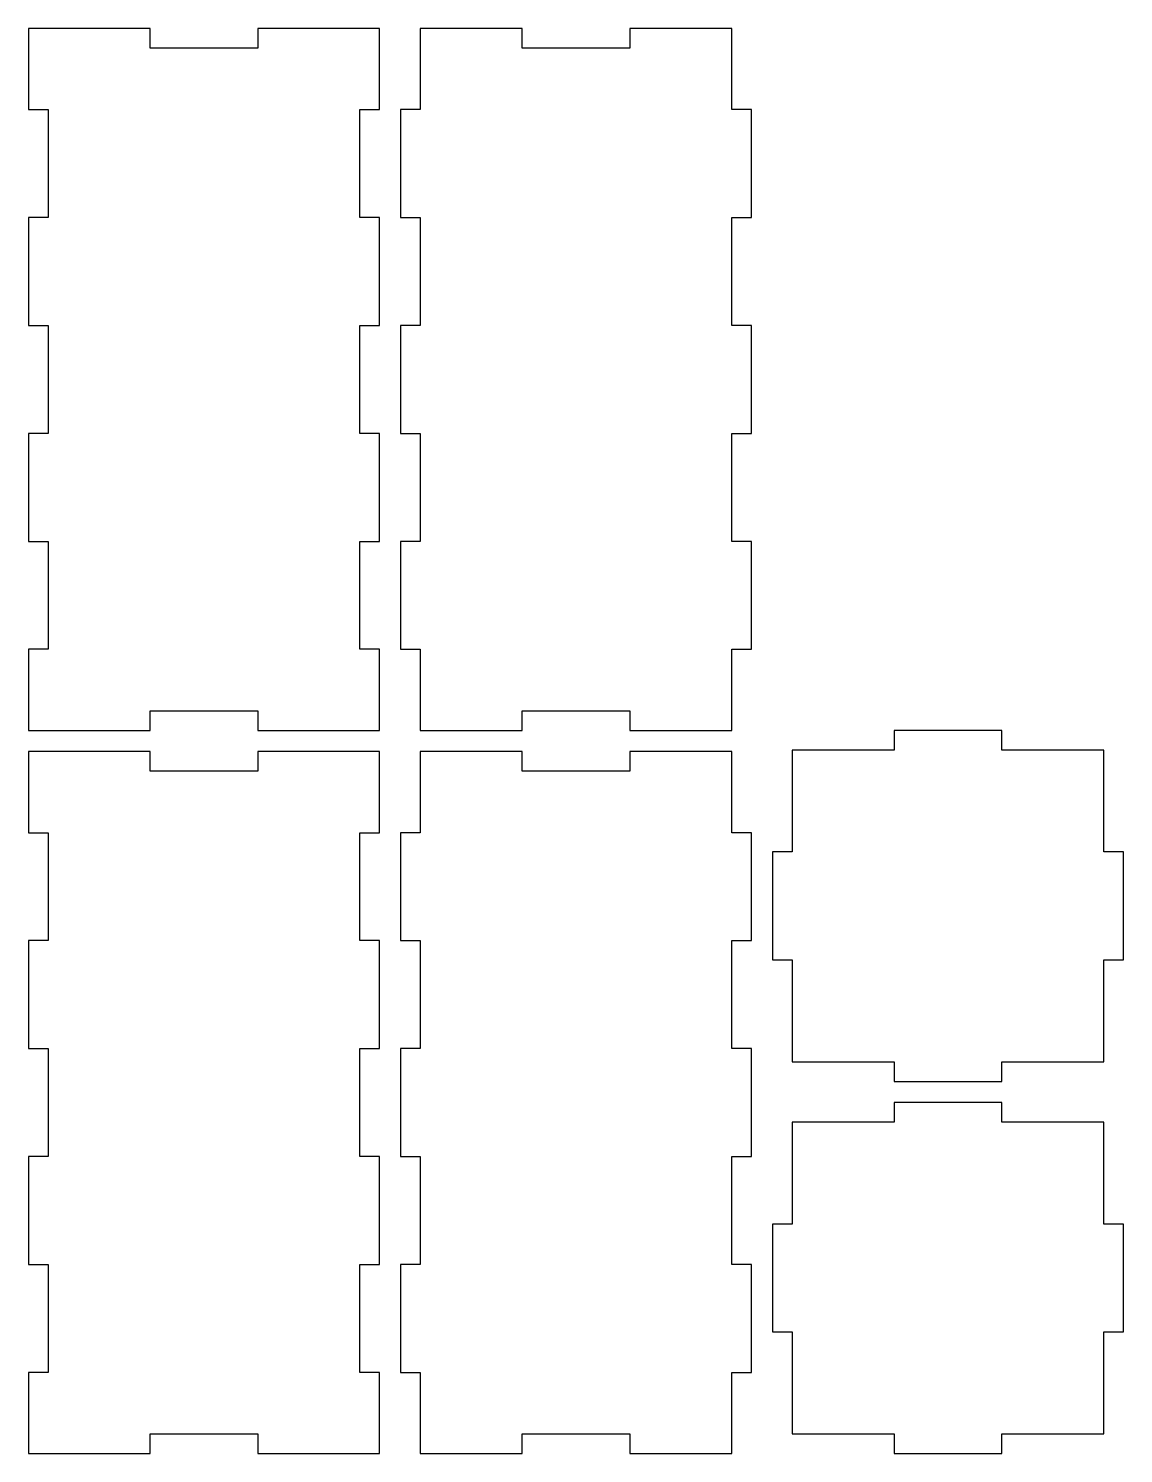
# Model space of a CAD drawing. Header units: millimetres. Extents: x 0 to 156, y 3 to 206.
import ezdxf

# ---------------------------------------------------------------- set-up
doc = ezdxf.new("R2010")
doc.units = ezdxf.units.MM

msp = doc.modelspace()

# ---------------------------------------------------------------- linework, layer by layer
at = {"layer": 'back_outsideCutPath'}
for p, q in [((0, 206), (0, 194.4375)), ((1.9375, 206), (0, 206)), ((17.3125, 206), (1.9375, 206)), ((17.3125, 203.2), (17.3125, 206)), ((50, 206), (32.6875, 206)), ((32.6875, 206), (32.6875, 203.2)), ((50, 194.4375), (50, 206)), ((32.6875, 203.2), (17.3125, 203.2)), ((0, 194.4375), (2.8, 194.4375)), ((2.8, 194.4375), (2.8, 179.0625)), ((47.2, 179.0625), (47.2, 194.4375)), ((47.2, 194.4375), (50, 194.4375)), ((2.8, 179.0625), (0, 179.0625)), ((0, 179.0625), (0, 163.6875)), ((50, 179.0625), (47.2, 179.0625)), ((50, 163.6875), (50, 179.0625)), ((0, 163.6875), (2.8, 163.6875)), ((2.8, 163.6875), (2.8, 148.3125)), ((47.2, 148.3125), (47.2, 163.6875)), ((47.2, 163.6875), (50, 163.6875)), ((2.8, 148.3125), (0, 148.3125)), ((0, 148.3125), (0, 132.9375)), ((50, 148.3125), (47.2, 148.3125)), ((50, 132.9375), (50, 148.3125)), ((0, 132.9375), (2.8, 132.9375)), ((2.8, 132.9375), (2.8, 117.5625)), ((47.2, 117.5625), (47.2, 132.9375)), ((47.2, 132.9375), (50, 132.9375)), ((2.8, 117.5625), (0, 117.5625)), ((0, 117.5625), (0, 106)), ((50, 117.5625), (47.2, 117.5625)), ((50, 106), (50, 117.5625)), ((17.3125, 106), (17.3125, 108.8)), ((17.3125, 108.8), (32.6875, 108.8)), ((32.6875, 108.8), (32.6875, 106)), ((0, 106), (17.3125, 106)), ((32.6875, 106), (48.0625, 106)), ((48.0625, 106), (50, 106))]:
    msp.add_line(p, q, dxfattribs=at)
at = {"layer": 'bottom_outsideCutPath'}
for p, q in [((138.6875, 106), (123.3125, 106)), ((123.3125, 106), (123.3125, 103.2)), ((138.6875, 103.2), (138.6875, 106)), ((108.8, 103.2), (108.8, 88.6875)), ((123.3125, 103.2), (108.8, 103.2)), ((153.2, 103.2), (138.6875, 103.2)), ((153.2, 88.6875), (153.2, 103.2)), ((108.8, 88.6875), (106, 88.6875)), ((106, 88.6875), (106, 73.3125)), ((156, 88.6875), (153.2, 88.6875)), ((156, 73.3125), (156, 88.6875)), ((106, 73.3125), (108.8, 73.3125)), ((108.8, 73.3125), (108.8, 58.8)), ((153.2, 58.8), (153.2, 73.3125)), ((153.2, 73.3125), (156, 73.3125)), ((108.8, 58.8), (123.3125, 58.8)), ((123.3125, 58.8), (123.3125, 56)), ((138.6875, 56), (138.6875, 58.8)), ((138.6875, 58.8), (153.2, 58.8)), ((123.3125, 56), (138.6875, 56))]:
    msp.add_line(p, q, dxfattribs=at)
at = {"layer": 'front_outsideCutPath'}
for p, q in [((0, 103), (0, 91.4375)), ((1.9375, 103), (0, 103)), ((17.3125, 103), (1.9375, 103)), ((17.3125, 100.2), (17.3125, 103)), ((50, 103), (32.6875, 103)), ((32.6875, 103), (32.6875, 100.2)), ((50, 91.4375), (50, 103)), ((32.6875, 100.2), (17.3125, 100.2)), ((0, 91.4375), (2.8, 91.4375)), ((2.8, 91.4375), (2.8, 76.0625)), ((47.2, 76.0625), (47.2, 91.4375)), ((47.2, 91.4375), (50, 91.4375)), ((2.8, 76.0625), (0, 76.0625)), ((0, 76.0625), (0, 60.6875)), ((50, 76.0625), (47.2, 76.0625)), ((50, 60.6875), (50, 76.0625)), ((0, 60.6875), (2.8, 60.6875)), ((2.8, 60.6875), (2.8, 45.3125)), ((47.2, 45.3125), (47.2, 60.6875)), ((47.2, 60.6875), (50, 60.6875)), ((2.8, 45.3125), (0, 45.3125)), ((0, 45.3125), (0, 29.9375)), ((50, 45.3125), (47.2, 45.3125)), ((50, 29.9375), (50, 45.3125)), ((0, 29.9375), (2.8, 29.9375)), ((2.8, 29.9375), (2.8, 14.5625)), ((47.2, 14.5625), (47.2, 29.9375)), ((47.2, 29.9375), (50, 29.9375)), ((2.8, 14.5625), (0, 14.5625)), ((0, 14.5625), (0, 3)), ((50, 14.5625), (47.2, 14.5625)), ((50, 3), (50, 14.5625)), ((17.3125, 3), (17.3125, 5.8)), ((17.3125, 5.8), (32.6875, 5.8)), ((32.6875, 5.8), (32.6875, 3)), ((0, 3), (17.3125, 3)), ((32.6875, 3), (48.0625, 3)), ((48.0625, 3), (50, 3))]:
    msp.add_line(p, q, dxfattribs=at)
at = {"layer": 'left_outsideCutPath'}
for p, q in [((55.8, 103), (55.8, 91.4375)), ((70.3125, 103), (55.8, 103)), ((70.3125, 100.2), (70.3125, 103)), ((100.2, 103), (85.6875, 103)), ((85.6875, 103), (85.6875, 100.2)), ((100.2, 91.4375), (100.2, 103)), ((85.6875, 100.2), (70.3125, 100.2)), ((55.8, 91.4375), (53, 91.4375)), ((53, 91.4375), (53, 76.0625)), ((103, 91.4375), (100.2, 91.4375)), ((103, 76.0625), (103, 91.4375)), ((53, 76.0625), (55.8, 76.0625)), ((55.8, 76.0625), (55.8, 60.6875)), ((100.2, 60.6875), (100.2, 76.0625)), ((100.2, 76.0625), (103, 76.0625)), ((55.8, 60.6875), (53, 60.6875)), ((53, 60.6875), (53, 45.3125)), ((103, 60.6875), (100.2, 60.6875)), ((103, 45.3125), (103, 60.6875)), ((53, 45.3125), (55.8, 45.3125)), ((55.8, 45.3125), (55.8, 29.9375)), ((100.2, 29.9375), (100.2, 45.3125)), ((100.2, 45.3125), (103, 45.3125)), ((55.8, 29.9375), (53, 29.9375)), ((53, 29.9375), (53, 14.5625)), ((103, 29.9375), (100.2, 29.9375)), ((103, 14.5625), (103, 29.9375)), ((53, 14.5625), (55.8, 14.5625)), ((55.8, 14.5625), (55.8, 3)), ((100.2, 3), (100.2, 14.5625)), ((100.2, 14.5625), (103, 14.5625)), ((70.3125, 3), (70.3125, 5.8)), ((70.3125, 5.8), (85.6875, 5.8)), ((85.6875, 5.8), (85.6875, 3)), ((55.8, 3), (70.3125, 3)), ((85.6875, 3), (100.2, 3))]:
    msp.add_line(p, q, dxfattribs=at)
at = {"layer": 'right_outsideCutPath'}
for p, q in [((55.8, 206), (55.8, 194.4375)), ((70.3125, 206), (55.8, 206)), ((70.3125, 203.2), (70.3125, 206)), ((100.2, 206), (85.6875, 206)), ((85.6875, 206), (85.6875, 203.2)), ((100.2, 194.4375), (100.2, 206)), ((85.6875, 203.2), (70.3125, 203.2)), ((55.8, 194.4375), (53, 194.4375)), ((53, 194.4375), (53, 179.0625)), ((103, 194.4375), (100.2, 194.4375)), ((103, 179.0625), (103, 194.4375)), ((53, 179.0625), (55.8, 179.0625)), ((55.8, 179.0625), (55.8, 163.6875)), ((100.2, 163.6875), (100.2, 179.0625)), ((100.2, 179.0625), (103, 179.0625)), ((55.8, 163.6875), (53, 163.6875)), ((53, 163.6875), (53, 148.3125)), ((103, 163.6875), (100.2, 163.6875)), ((103, 148.3125), (103, 163.6875)), ((53, 148.3125), (55.8, 148.3125)), ((55.8, 148.3125), (55.8, 132.9375)), ((100.2, 132.9375), (100.2, 148.3125)), ((100.2, 148.3125), (103, 148.3125)), ((55.8, 132.9375), (53, 132.9375)), ((53, 132.9375), (53, 117.5625)), ((103, 132.9375), (100.2, 132.9375)), ((103, 117.5625), (103, 132.9375)), ((53, 117.5625), (55.8, 117.5625)), ((55.8, 117.5625), (55.8, 106)), ((100.2, 106), (100.2, 117.5625)), ((100.2, 117.5625), (103, 117.5625)), ((70.3125, 106), (70.3125, 108.8)), ((70.3125, 108.8), (85.6875, 108.8)), ((85.6875, 108.8), (85.6875, 106)), ((55.8, 106), (70.3125, 106)), ((85.6875, 106), (100.2, 106))]:
    msp.add_line(p, q, dxfattribs=at)
at = {"layer": 'top_outsideCutPath'}
for p, q in [((138.6875, 53), (123.3125, 53)), ((123.3125, 53), (123.3125, 50.2)), ((138.6875, 50.2), (138.6875, 53)), ((108.8, 50.2), (108.8, 35.6875)), ((123.3125, 50.2), (108.8, 50.2)), ((153.2, 50.2), (138.6875, 50.2)), ((153.2, 35.6875), (153.2, 50.2)), ((108.8, 35.6875), (106, 35.6875)), ((106, 35.6875), (106, 20.3125)), ((156, 35.6875), (153.2, 35.6875)), ((156, 20.3125), (156, 35.6875)), ((106, 20.3125), (108.8, 20.3125)), ((108.8, 20.3125), (108.8, 5.8)), ((153.2, 5.8), (153.2, 20.3125)), ((153.2, 20.3125), (156, 20.3125)), ((108.8, 5.8), (123.3125, 5.8)), ((123.3125, 5.8), (123.3125, 3)), ((138.6875, 3), (138.6875, 5.8)), ((138.6875, 5.8), (153.2, 5.8)), ((123.3125, 3), (138.6875, 3))]:
    msp.add_line(p, q, dxfattribs=at)

doc.saveas('drawing.dxf')
